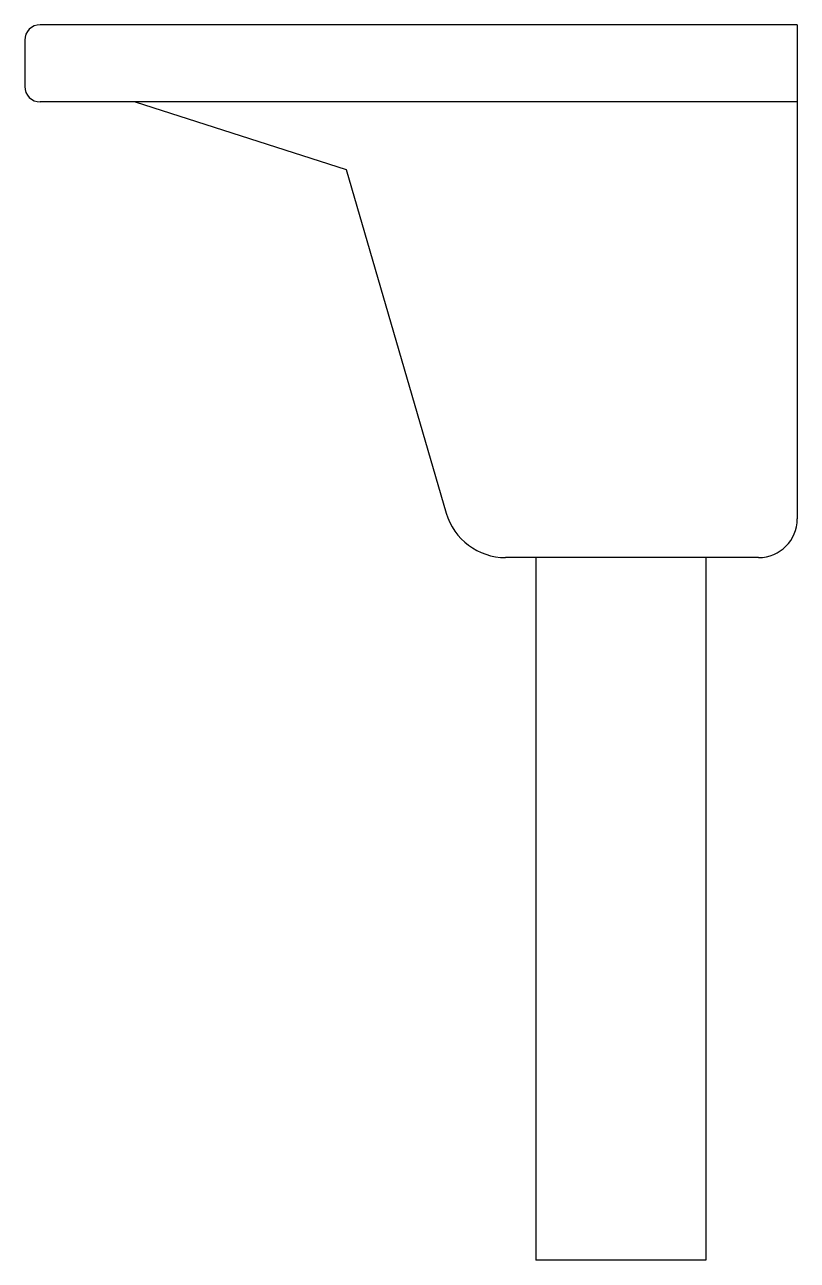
# Model space of a CAD drawing. Header units: millimetres. Extents: x -3040.022 to -3039.522, y 2889.346 to 2890.146.
import ezdxf

# ---------------------------------------------------------------- set-up
doc = ezdxf.new("R2010")
doc.units = ezdxf.units.MM
doc.header["$LTSCALE"] = 10
doc.layers.add('Serviço_Tanques', color=2, linetype='Continuous')

msp = doc.modelspace()

# ---------------------------------------------------------------- linework, layer by layer
at = {"layer": 'Serviço_Tanques'}
for p, q in [((-3039.52163, 2890.14562), (-3040.01163, 2890.14562)), ((-3039.52163, 2890.14562), (-3039.52163, 2889.82562)), ((-3040.02163, 2890.13562), (-3040.02163, 2890.10562)), ((-3039.95014, 2890.09562), (-3040.01163, 2890.09562)), ((-3039.95014, 2890.09562), (-3039.81359, 2890.05186)), ((-3039.52163, 2890.09562), (-3039.95014, 2890.09562)), ((-3039.81359, 2890.05186), (-3039.74884, 2889.82944)), ((-3039.69086, 2889.80062), (-3039.71043, 2889.80062)), ((-3039.58086, 2889.80062), (-3039.69086, 2889.80062)), ((-3039.69086, 2889.80062), (-3039.69086, 2889.34562)), ((-3039.54663, 2889.80062), (-3039.58086, 2889.80062)), ((-3039.58086, 2889.80062), (-3039.58086, 2889.34562)), ((-3039.58086, 2889.34562), (-3039.69086, 2889.34562))]:
    msp.add_line(p, q, dxfattribs=at)
for centre, radius, start, end in [((-3040.01163, 2890.13562), 0.01, 90, 180), ((-3040.01163, 2890.10562), 0.01, 180, 270), ((-3039.71043, 2889.84062), 0.04, 196.23204, 270), ((-3039.54663, 2889.82562), 0.025, 270, 0)]:
    msp.add_arc(centre, radius, start, end, dxfattribs=at)

doc.saveas('drawing.dxf')
